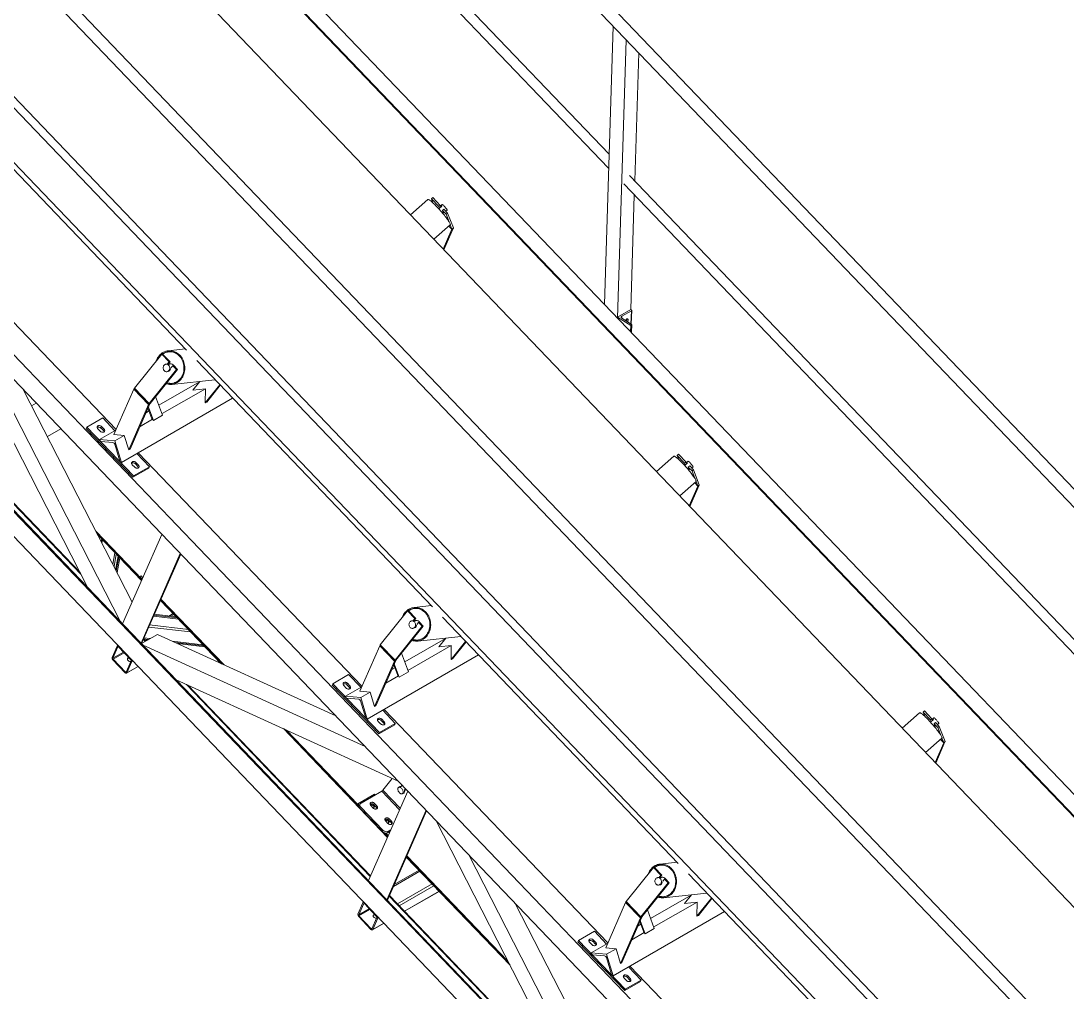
# Model space of a CAD drawing. Header units: millimetres. Extents: x 26816 to 90584, y 11074 to 56542.
# Drawn here: x 51727 to 54516, y 35477 to 38067 of the extents above; entities that cross this region are included whole.
import ezdxf

# ---------------------------------------------------------------- set-up
doc = ezdxf.new("R2010")
doc.units = ezdxf.units.MM
doc.layers.add('MAU_XANH', color=5, linetype='Continuous')

msp = doc.modelspace()

# ---------------------------------------------------------------- linework, layer by layer
at = {"layer": 'MAU_XANH', "linetype": 'Continuous', "lineweight": 0}
for p, q in [((50120.9, 40310.3), (67229.5, 22451.6)), ((48891.2, 40115.8), (54791.8, 33956.6)), ((49898.9, 40118.7), (68031.3, 21191.3)), ((49924.5, 40137.5), (68059.4, 21207.6)), ((48871.4, 40070.5), (54771.9, 33911.3)), ((49652, 39980.2), (67084.7, 21783.1)), ((49673, 39988.3), (67225.5, 21666.2)), ((49525.5, 39966.6), (66602.5, 22140.9)), ((48765.4, 39828.8), (54666, 33669.6)), ((48745.6, 39783.5), (53837.3, 34468.5)), ((48934.7, 39654.5), (54617.5, 33722.5)), ((54618.2, 33724), (48936.1, 39655.3)), ((57351.4, 33878.2), (52053.8, 39408)), ((52029.5, 39384.7), (57327.1, 33854.9)), ((53295, 37712), (52077.6, 38982.7)), ((52062, 38959.9), (53293.8, 37674.2)), ((52007.7, 38581.8), (57238.5, 33121.7)), ((52007.8, 38582.7), (57239.1, 33122.1)), ((52008.3, 38583.9), (57272.9, 33088.5)), ((52043.7, 38604.3), (57308.3, 33108.9)), ((53305.5, 38052.8), (53282.6, 37311)), ((53340.3, 38016.4), (53317.5, 37274.6)), ((53374, 37981.3), (53363.5, 37640.4)), ((51539.7, 37845.4), (52168.2, 37189.4)), ((53333.9, 37632.3), (54605, 36305.4)), ((54606.2, 36343.3), (53349.5, 37655.1)), ((51383.9, 37599.9), (51980.4, 36977.2)), ((52811.9, 37590.4), (52765.6, 37549.7)), ((52821.2, 37592.4), (52824.9, 37595.6)), ((52821.2, 37592.4), (52825.4, 37581.6)), ((52840.8, 37571.8), (52821.2, 37592.4)), ((52844.5, 37575.1), (52824.9, 37595.6)), ((52849.9, 37577.3), (52846.2, 37574)), ((53362.3, 37602.6), (53352.9, 37297.4)), ((52840.8, 37571.8), (52844.5, 37575.1)), ((52842.6, 37567.3), (52840.8, 37571.8)), ((52841.1, 37566), (52848.6, 37572.6)), ((52846.3, 37570.6), (52844.5, 37575.1)), ((52852.7, 37557.5), (52850.4, 37555.6)), ((52850.7, 37561.6), (52854.4, 37564.8)), ((52860.5, 37551.3), (52850.7, 37561.6)), ((52850.7, 37561.6), (52851.7, 37558.9)), ((52850.9, 37555), (52852.6, 37556.5)), ((52852.4, 37557), (52853.3, 37554.7)), ((52864.2, 37554.6), (52854.4, 37564.8)), ((52857.9, 37562.1), (52857.4, 37561.7)), ((52857.9, 37562.1), (52857.6, 37561.5)), ((52859.7, 37559.3), (52863.1, 37562.3)), ((52860.5, 37551.3), (52864.2, 37554.6)), ((52860.5, 37551.3), (52868.2, 37531.4)), ((52864.2, 37554.6), (52879.7, 37514.7)), ((52827.9, 37484.6), (52871.4, 37522.9)), ((52871.5, 37523), (52876, 37511.4)), ((52876, 37511.2), (52852.9, 37458.5)), ((52879.5, 37513.2), (52854.7, 37456.6)), ((52867.8, 37519.7), (52876, 37511.2)), ((52876, 37511.4), (52867.9, 37519.8)), ((52876, 37511.4), (52879.7, 37514.7)), ((52876, 37511.2), (52879.5, 37513.2)), ((51521.6, 37304.2), (51904.4, 36556.8)), ((53352.9, 37297.4), (53317.6, 37277)), ((53354.4, 37296.5), (53352.9, 37297.4)), ((53317.6, 37277), (53317.5, 37274.6)), ((53317.6, 37277), (53352.9, 37255.1)), ((53328.9, 37279.3), (53328.7, 37274.3)), ((53328.9, 37279.3), (53354.4, 37294)), ((53354.3, 37258.5), (53328.9, 37274.2)), ((53354.4, 37294), (53353.3, 37259.1)), ((53354.1, 37258.6), (53355.2, 37295.2)), ((53352.9, 37255.1), (53352.4, 37238.2)), ((53352.9, 37255.1), (53354.3, 37256)), ((53354.3, 37256), (53353.7, 37236.8)), ((53354.6, 37235.9), (53355.2, 37257.2)), ((51609.6, 37212.2), (51992.5, 36464.8)), ((52165.5, 37192.2), (52119.4, 37187.2)), ((52102.1, 37178.4), (52029.2, 37087.5)), ((52104.5, 37178.6), (52102.1, 37178.4)), ((52121.8, 37157.8), (52102.1, 37178.4)), ((52124.2, 37158.1), (52104.5, 37178.6)), ((52116.8, 37151.7), (52121.8, 37157.8)), ((52118.8, 37151.4), (52124.2, 37158.1)), ((52124.2, 37158.1), (52121.8, 37157.8)), ((52122.2, 37184.9), (52122.1, 37184.9)), ((52195.3, 37161), (52823.8, 36505)), ((52141.4, 37137.3), (52068.6, 37046.4)), ((52143.8, 37137.6), (52071, 37046.7)), ((52115.9, 37151.6), (52113.5, 37151.4)), ((52115.6, 37131.5), (52118, 37131.8)), ((52119, 37131.9), (52118.4, 37131.8)), ((52123.7, 37151.9), (52118.9, 37151.4)), ((52119.1, 37131.9), (52119, 37131.9)), ((52126.7, 37152.8), (52120.7, 37152.2)), ((52125.6, 37139.4), (52126.5, 37139.5)), ((52131.6, 37147.6), (52126.7, 37141.5)), ((52134, 37147.8), (52131.6, 37147.6)), ((52141.4, 37137.3), (52131.6, 37147.6)), ((52143.8, 37137.6), (52134, 37147.8)), ((52143.8, 37137.6), (52141.4, 37137.3)), ((51397.4, 37102.1), (51886.7, 36591.3)), ((51884.3, 36596.2), (51398.1, 37103.7)), ((52094.5, 37042), (52203, 37104.7)), ((52129, 37097.7), (52244.1, 37110.1)), ((52203.9, 37105.8), (52185.2, 37082.4)), ((51733.7, 37082.7), (52023.4, 36517.3)), ((52027.9, 37085.3), (51974.6, 36963.9)), ((52067.2, 37044.3), (52027.9, 37085.3)), ((52029.2, 37087.5), (52068.6, 37046.4)), ((52103, 37019.7), (52218.4, 37086.3)), ((52131.1, 37100.6), (52131.2, 37100.6)), ((52185.2, 37082.4), (52218.4, 37086.3)), ((52256.9, 37096.8), (52218, 37048.2)), ((52218.4, 37086.3), (52218, 37048.2)), ((52258.1, 37095.5), (52222, 37050.5)), ((51755.2, 37040.7), (51767.3, 37047.7)), ((51994.5, 36889.6), (52291.2, 37060.9)), ((52070.7, 37046.3), (52017.5, 36924.9)), ((52070.7, 37046.3), (52067.2, 37044.3)), ((52071, 37046.7), (52068.6, 37046.4)), ((52104.4, 37015.9), (52085.8, 37065.2)), ((52222, 37050.5), (52218, 37048.2)), ((52067.2, 37044.3), (52014, 36922.9)), ((52060.2, 37022.2), (52068.1, 37026.8)), ((52076, 37005.9), (52065.4, 37034.1)), ((52080, 37001.8), (52066.7, 37037)), ((51944.8, 37008.2), (51902.4, 36983.7)), ((51944.8, 37008.2), (51977.2, 36974.3)), ((52044.2, 36985.7), (52077.6, 37005)), ((52076, 37005.9), (52077.6, 37005)), ((52077.6, 37005), (52080, 37001.8)), ((52080, 37001.8), (52104.4, 37015.9)), ((51797.2, 36958.7), (51832.8, 36979.2)), ((51900.8, 36980.1), (51902.4, 36983.7)), ((52025.4, 36850), (51900.8, 36980.1)), ((51902.4, 36983.7), (52026.9, 36853.7)), ((51938.3, 36972.6), (51931.8, 36979.4)), ((51936.1, 36950.6), (51979.9, 36975.8)), ((51940.1, 36981.5), (51941.7, 36985.1)), ((51940.1, 36981.5), (51946.6, 36974.6)), ((51941.7, 36985.1), (51948.2, 36978.3)), ((51946.6, 36974.6), (51948.2, 36978.3)), ((51974.6, 36963.9), (52002.2, 36961.5)), ((51977.1, 36947), (51936.1, 36950.6)), ((51936.1, 36950.6), (51936.6, 36948.7)), ((51939.4, 36945.8), (51971.9, 36943)), ((51976.6, 36938.2), (51990.4, 36892.6)), ((51977.1, 36947), (52002.2, 36961.5)), ((51994.5, 36889.6), (51977.1, 36947)), ((52002.2, 36961.5), (52014, 36922.9)), ((52017.5, 36924.9), (52014, 36922.9)), ((52035.7, 36913.4), (52069.4, 36878.2)), ((52039.5, 36915.6), (52636.1, 36292.8)), ((53476.8, 36908), (53480.5, 36911.3)), ((53476.8, 36908), (53481, 36897.2)), ((53496.4, 36887.5), (53476.8, 36908)), ((53500.2, 36890.7), (53480.5, 36911.3)), ((51993.2, 36889.7), (51994.5, 36889.6)), ((52030.1, 36876.7), (52023.5, 36883.6)), ((52031.9, 36885.7), (52033.4, 36889.3)), ((52031.9, 36885.7), (52038.4, 36878.8)), ((52033.4, 36889.3), (52040, 36882.5)), ((52038.4, 36878.8), (52040, 36882.5)), ((53467.5, 36906.1), (53421.2, 36865.3)), ((53496.4, 36887.5), (53500.2, 36890.7)), ((53498.2, 36882.9), (53496.4, 36887.5)), ((53496.8, 36881.7), (53504.2, 36888.2)), ((53501.9, 36886.2), (53500.2, 36890.7)), ((53505.6, 36892.9), (53501.8, 36889.6)), ((53506.3, 36877.2), (53510, 36880.5)), ((53519.8, 36870.2), (53510, 36880.5)), ((52067.8, 36874.5), (52025.4, 36850)), ((52026.9, 36853.7), (52025.4, 36850)), ((52069.4, 36878.2), (52026.9, 36853.7)), ((52069.4, 36878.2), (52067.8, 36874.5)), ((53508.3, 36873.2), (53506.1, 36871.2)), ((53516.1, 36866.9), (53506.3, 36877.2)), ((53506.3, 36877.2), (53507.3, 36874.5)), ((53506.5, 36870.6), (53508.2, 36872.2)), ((53508, 36872.7), (53509, 36870.3)), ((53513.5, 36877.8), (53513, 36877.3)), ((53513.5, 36877.8), (53513.2, 36877.1)), ((53515.3, 36874.9), (53518.8, 36877.9)), ((53516.1, 36866.9), (53519.8, 36870.2)), ((53516.1, 36866.9), (53523.9, 36847)), ((53519.8, 36870.2), (53535.4, 36830.3)), ((53483.5, 36800.2), (53527, 36838.5)), ((53531.6, 36826.8), (53508.5, 36774.2)), ((53535.1, 36828.8), (53510.3, 36772.3)), ((53523.4, 36835.3), (53531.6, 36826.8)), ((53531.6, 36827), (53523.5, 36835.5)), ((53527.1, 36838.7), (53531.6, 36827)), ((53531.6, 36827), (53535.4, 36830.3)), ((53531.6, 36826.8), (53535.1, 36828.8)), ((51926.3, 36706.8), (52049.9, 36577.8)), ((51929.4, 36700.6), (52049, 36575.8)), ((51931.7, 36696.2), (52048.4, 36574.4)), ((51940.7, 36678.6), (51942, 36685.5)), ((51941, 36678), (51942.4, 36685.1)), ((51997.9, 36459.2), (52102.5, 36697.8)), ((51942.7, 36674.7), (51944.3, 36683)), ((51971.5, 36618.6), (51977.1, 36648.8)), ((51974.9, 36611.9), (51981, 36644.7)), ((51979.2, 36603.5), (51986, 36639.6)), ((51980.9, 36600.1), (51987.9, 36637.5)), ((51983.1, 36595.8), (51990.4, 36634.9)), ((52047.1, 36407.9), (52151.6, 36646.4)), ((52047.8, 36407.1), (52152.4, 36645.7)), ((52048.2, 36406.7), (52152.7, 36645.3)), ((52044, 36584.7), (52046.9, 36587.5)), ((52044, 36584.7), (52050.1, 36578.4)), ((52050, 36578), (52044, 36584.7)), ((52046.9, 36587.5), (52051.9, 36582.3)), ((52098.7, 36521.9), (52259.9, 36353.6)), ((52099.3, 36523.3), (52263.4, 36352)), ((52100.1, 36525.3), (52268.3, 36349.8)), ((52757.7, 36494), (52684.8, 36403.1)), ((52760.1, 36494.3), (52757.7, 36494)), ((52777.4, 36473.5), (52757.7, 36494)), ((52779.8, 36473.7), (52760.1, 36494.3)), ((52821.1, 36507.8), (52775, 36502.8)), ((52777.8, 36500.5), (52777.7, 36500.5)), ((52146.4, 36472.1), (52080.2, 36479.7)), ((52143.4, 36475.3), (52081.3, 36482.4)), ((52140.8, 36477.9), (52082.3, 36484.7)), ((52132.5, 36486.6), (52121.4, 36480.1)), ((52126.5, 36479.6), (52134.7, 36484.3)), ((52771.5, 36467.3), (52769.1, 36467)), ((52772.4, 36467.3), (52777.4, 36473.5)), ((52774.4, 36467), (52779.8, 36473.7)), ((52779.4, 36467.5), (52774.6, 36467)), ((52782.4, 36468.4), (52776.3, 36467.8)), ((52779.8, 36473.7), (52777.4, 36473.5)), ((52787.2, 36463.2), (52782.3, 36457.1)), ((52789.6, 36463.5), (52787.2, 36463.2)), ((52797, 36452.9), (52787.2, 36463.2)), ((52799.4, 36453.2), (52789.6, 36463.5)), ((52850.9, 36476.7), (53479.4, 35820.6)), ((52179.2, 36437.9), (52067.5, 36450.8)), ((52173.1, 36444.2), (52069.8, 36456.2)), ((52797, 36452.9), (52724.2, 36362)), ((52799.4, 36453.2), (52726.6, 36362.3)), ((52771.3, 36447.1), (52773.7, 36447.4)), ((52774.6, 36447.5), (52774.1, 36447.5)), ((52774.7, 36447.6), (52774.6, 36447.5)), ((52781.2, 36455), (52782.1, 36455.1)), ((52799.4, 36453.2), (52797, 36452.9)), ((52048.3, 36406.6), (52090.5, 36431)), ((52064.4, 36415.9), (52052.8, 36417.3)), ((52053.5, 36417.2), (52058.2, 36412.3)), ((52067.1, 36417.5), (52053.6, 36419.1)), ((52071.2, 36419.9), (52054.8, 36421.8)), ((52059.6, 36413.2), (52056, 36416.9)), ((52090.5, 36431), (52566.1, 36213.8)), ((52212, 36403.6), (52129.5, 36413.1)), ((52215.1, 36400.4), (52137.8, 36409.4)), ((52217.1, 36398.3), (52143.4, 36406.8)), ((52144.1, 36406.5), (52144.5, 36406.7)), ((52144.6, 36406.3), (52145.2, 36406.6)), ((52750.2, 36357.7), (52858.6, 36420.3)), ((52784.6, 36413.4), (52899.8, 36425.7)), ((52786.7, 36416.2), (52786.8, 36416.2)), ((52859.5, 36421.4), (52840.8, 36398)), ((52912.5, 36412.4), (52873.6, 36363.8)), ((52913.7, 36411.1), (52877.7, 36366.2)), ((51983, 36399.8), (51969.7, 36369.6)), ((51985, 36397.7), (51971.7, 36367.5)), ((51971.7, 36367.5), (52000, 36383.8)), ((51972.5, 36364.9), (52001.8, 36381.9)), ((51985.4, 36401.6), (51983.8, 36400.7)), ((51985, 36397.7), (51985.7, 36398.2)), ((52019.6, 36363.3), (51986.8, 36397.6)), ((52020.4, 36365.1), (51987.6, 36399.4)), ((52052.4, 36402.3), (52644.5, 36132)), ((52683.5, 36401), (52630.3, 36279.6)), ((52650.1, 36205.2), (52946.9, 36376.5)), ((52722.8, 36359.9), (52683.5, 36401)), ((52684.8, 36403.1), (52724.2, 36362)), ((52760, 36331.6), (52741.4, 36380.8)), ((52758.6, 36335.3), (52874, 36401.9)), ((52840.8, 36398), (52874, 36401.9)), ((52874, 36401.9), (52873.6, 36363.8)), ((51971.7, 36363.1), (52004.5, 36328.9)), ((51972.5, 36364.9), (52005.3, 36330.7)), ((52007.1, 36330.6), (52020.4, 36360.8)), ((52009.1, 36328.5), (52022.3, 36358.7)), ((52022.3, 36358.7), (52025, 36360.3)), ((52722.8, 36359.9), (52669.6, 36238.5)), ((52726.3, 36361.9), (52673.1, 36240.5)), ((52731.6, 36321.6), (52721, 36349.7)), ((52735.6, 36317.5), (52722.3, 36352.7)), ((52726.3, 36361.9), (52722.8, 36359.9)), ((52726.6, 36362.3), (52724.2, 36362)), ((52877.7, 36366.2), (52873.6, 36363.8)), ((52005.3, 36330.7), (52007.8, 36332.2)), ((52008.3, 36327.6), (52039.2, 36345.5)), ((52009.1, 36328.5), (52039, 36345.7)), ((52600.4, 36323.8), (52558, 36299.3)), ((52600.4, 36323.8), (52632.9, 36290)), ((52715.8, 36337.8), (52723.8, 36342.4)), ((52731.6, 36321.6), (52733.2, 36320.6)), ((52735.6, 36317.5), (52760, 36331.6)), ((52140.5, 36310.3), (52732.6, 36040)), ((52167.9, 36297.9), (52658.3, 35785.9)), ((52659, 35787.4), (52171.7, 36296.1)), ((52556.4, 36295.7), (52558, 36299.3)), ((52681, 36165.7), (52556.4, 36295.7)), ((52558, 36299.3), (52682.6, 36169.3)), ((52593.9, 36288.2), (52587.4, 36295)), ((52595.7, 36297.1), (52597.3, 36300.8)), ((52595.7, 36297.1), (52602.2, 36290.3)), ((52597.3, 36300.8), (52603.8, 36293.9)), ((52602.2, 36290.3), (52603.8, 36293.9)), ((52699.8, 36301.4), (52733.2, 36320.6)), ((52733.2, 36320.6), (52735.6, 36317.5)), ((52591.7, 36266.2), (52635.5, 36291.5)), ((52632.7, 36262.6), (52591.7, 36266.2)), ((52591.7, 36266.2), (52592.2, 36264.4)), ((52630.3, 36279.6), (52657.9, 36277.2)), ((52632.7, 36262.6), (52657.9, 36277.2)), ((52657.9, 36277.2), (52669.6, 36238.5)), ((52595, 36261.5), (52627.6, 36258.6)), ((52632.2, 36253.8), (52646, 36208.2)), ((52650.1, 36205.2), (52632.7, 36262.6)), ((52673.1, 36240.5), (52669.6, 36238.5)), ((52691.3, 36229), (52725, 36193.8)), ((52695.1, 36231.2), (53291.7, 35608.4)), ((54123.1, 36221.7), (54076.8, 36180.9)), ((54132.4, 36223.6), (54136.1, 36226.9)), ((54132.4, 36223.6), (54136.6, 36212.8)), ((54152.1, 36203.1), (54132.4, 36223.6)), ((54155.8, 36206.4), (54136.1, 36226.9)), ((52648.8, 36205.3), (52650.1, 36205.2)), ((52685.7, 36192.4), (52679.2, 36199.2)), ((52723.4, 36190.2), (52681, 36165.7)), ((52725, 36193.8), (52682.6, 36169.3)), ((52687.5, 36201.3), (52689.1, 36204.9)), ((52687.5, 36201.3), (52694, 36194.5)), ((52689.1, 36204.9), (52695.6, 36198.1)), ((52694, 36194.5), (52695.6, 36198.1)), ((52725, 36193.8), (52723.4, 36190.2)), ((54152.1, 36203.1), (54155.8, 36206.4)), ((54153.8, 36198.6), (54152.1, 36203.1)), ((54152.4, 36197.3), (54159.8, 36203.8)), ((54157.5, 36201.8), (54155.8, 36206.4)), ((54161.2, 36208.6), (54157.4, 36205.3)), ((54163.9, 36188.8), (54161.7, 36186.9)), ((54161.9, 36192.8), (54165.6, 36196.1)), ((54171.7, 36182.6), (54161.9, 36192.8)), ((54161.9, 36192.8), (54162.9, 36190.2)), ((54162.1, 36186.2), (54163.9, 36187.8)), ((54163.7, 36188.3), (54164.6, 36185.9)), ((54175.5, 36185.8), (54165.6, 36196.1)), ((54169.1, 36193.4), (54168.6, 36193)), ((54169.1, 36193.4), (54168.8, 36192.8)), ((54171, 36190.5), (54174.4, 36193.5)), ((54171.7, 36182.6), (54175.5, 36185.8)), ((54171.7, 36182.6), (54179.5, 36162.7)), ((54175.5, 36185.8), (54191, 36146)), ((52426.4, 36179.8), (52704, 35890)), ((52429.9, 36178.2), (52629.3, 35970)), ((52434.8, 36176), (52624.6, 35977.9)), ((52682.6, 36169.3), (52681, 36165.7)), ((54139.1, 36115.9), (54182.6, 36154.2)), ((54182.7, 36154.3), (54187.2, 36142.7)), ((54187.2, 36142.4), (54164.1, 36089.8)), ((54190.7, 36144.5), (54165.9, 36087.9)), ((54179, 36151), (54187.2, 36142.4)), ((54187.2, 36142.7), (54179.2, 36151.1)), ((54187.2, 36142.7), (54191, 36146)), ((54187.2, 36142.4), (54190.7, 36144.5)), ((52692, 36015.8), (52716.8, 36047.2)), ((52738.1, 35967.7), (52692, 36015.8)), ((52737.3, 36025.5), (52733.8, 36023.4)), ((52743.8, 36028.3), (52739.6, 36025.9)), ((52742.8, 36029.4), (52741.8, 36027.2)), ((52748.8, 36016.3), (52752.3, 36018.3)), ((52749.3, 36011.6), (52752.6, 36019.1)), ((52669.7, 36004.8), (52625.1, 35979.1)), ((52688.7, 36013.2), (52633.5, 35981.3)), ((52653.5, 35774.9), (52758.1, 36013.4)), ((52669.7, 36004.8), (52671.3, 36003.1)), ((52688.7, 36013.2), (52736.2, 35963.5)), ((52743.8, 36006.1), (52747.3, 36008.1)), ((52625.1, 35979.1), (52624.6, 35977.9)), ((52624.6, 35977.9), (52628.9, 35973.4)), ((52624.6, 35977), (52628.9, 35972.5)), ((52625.1, 35979.1), (52629.3, 35974.7)), ((52630.9, 35978.5), (52629.4, 35974.9)), ((52633, 35970.4), (52631.4, 35966.8)), ((52631.4, 35966.8), (52690.4, 35905.2)), ((52633, 35970.4), (52692, 35908.8)), ((52659.4, 35975), (52665.9, 35968.1)), ((52667.7, 35977.1), (52669.3, 35980.7)), ((52667.7, 35977.1), (52674.2, 35970.2)), ((52675.8, 35973.8), (52669.3, 35980.7)), ((52674.2, 35970.2), (52675.8, 35973.8)), ((52702.7, 35723.5), (52807.3, 35962.1)), ((52703.4, 35722.8), (52808, 35961.3)), ((52703.8, 35722.4), (52808.4, 35960.9)), ((52698.7, 35933.9), (52705.3, 35927.1)), ((52707, 35936), (52708.6, 35939.6)), ((52707, 35936), (52713.6, 35929.2)), ((52715.2, 35932.8), (52708.6, 35939.6)), ((52713.6, 35929.2), (52715.2, 35932.8)), ((52832.8, 35935.4), (53215.7, 35188)), ((52690.4, 35905.2), (52692, 35908.8)), ((52693.9, 35902.7), (52704.6, 35891.5)), ((52711.2, 35906.5), (52704.1, 35902.4)), ((52705.7, 35906), (52704.1, 35902.4)), ((52712.8, 35910.2), (52705.7, 35906)), ((52696.8, 35901.6), (52705.2, 35892.8)), ((52697.9, 35901.4), (52705.5, 35893.4)), ((52699.7, 35901.3), (52706, 35894.6)), ((52754.3, 35837.6), (53030.8, 35548.9)), ((52754.9, 35839), (53028.5, 35553.3)), ((52755.8, 35841), (53025.4, 35559.6)), ((52920.9, 35843.5), (53303.7, 35096.1)), ((53476.7, 35823.4), (53430.6, 35818.5)), ((52720, 35759.3), (52790.3, 35799.9)), ((52788.2, 35802.2), (52722, 35764)), ((53413.3, 35809.6), (53340.5, 35718.7)), ((53415.7, 35809.9), (53413.3, 35809.6)), ((53433, 35789.1), (53413.3, 35809.6)), ((53435.4, 35789.4), (53415.7, 35809.9)), ((53433.4, 35816.2), (53433.3, 35816.2)), ((53506.6, 35792.3), (54135, 35136.3)), ((52730.8, 35712.5), (52823.1, 35765.7)), ((53452.7, 35768.6), (53379.8, 35677.7)), ((53455.1, 35768.8), (53382.2, 35677.9)), ((53427.1, 35782.9), (53424.7, 35782.7)), ((53426.9, 35762.8), (53429.3, 35763)), ((53428.1, 35783), (53433, 35789.1)), ((53430.2, 35763.1), (53429.7, 35763.1)), ((53430, 35782.7), (53435.4, 35789.4)), ((53435, 35783.1), (53430.2, 35782.6)), ((53430.3, 35763.2), (53430.2, 35763.1)), ((53438, 35784.1), (53431.9, 35783.4)), ((53435.4, 35789.4), (53433, 35789.1)), ((53436.8, 35770.6), (53437.7, 35770.7)), ((53442.8, 35778.9), (53437.9, 35772.8)), ((53445.2, 35779.1), (53442.8, 35778.9)), ((53452.7, 35768.6), (53442.8, 35778.9)), ((53455.1, 35768.8), (53445.2, 35779.1)), ((53455.1, 35768.8), (53452.7, 35768.6)), ((53195.5, 35227.4), (52709.3, 35735)), ((52735.5, 35707.6), (52827.8, 35760.8)), ((52749.4, 35693.1), (52841.7, 35746.3)), ((52749.7, 35692.8), (52842, 35746)), ((53405.8, 35673.3), (53514.3, 35735.9)), ((53440.2, 35729), (53555.4, 35741.3)), ((53515.1, 35737), (53496.4, 35713.7)), ((52638.6, 35715.4), (52625.4, 35685.2)), ((52640.6, 35713.4), (52627.3, 35683.1)), ((52641, 35717.3), (52639.4, 35716.3)), ((52640.6, 35713.4), (52641.4, 35713.8)), ((52675.2, 35679), (52642.4, 35713.2)), ((52676, 35680.8), (52643.2, 35715)), ((52708.6, 35733.4), (53198, 35222.6)), ((53044.9, 35714), (53334.6, 35148.6)), ((53339.1, 35716.6), (53285.9, 35595.2)), ((53378.4, 35675.5), (53339.1, 35716.6)), ((53340.5, 35718.7), (53379.8, 35677.7)), ((53414.2, 35651), (53529.6, 35717.6)), ((53442.3, 35731.8), (53442.5, 35731.9)), ((53496.4, 35713.7), (53529.6, 35717.6)), ((53568.1, 35728), (53529.2, 35679.5)), ((53529.6, 35717.6), (53529.2, 35679.5)), ((53569.3, 35726.8), (53533.3, 35681.8)), ((52627.3, 35683.1), (52655.6, 35699.5)), ((52628.1, 35680.6), (52657.4, 35697.5)), ((52628.1, 35680.6), (52660.9, 35646.3)), ((53305.7, 35520.9), (53602.5, 35692.2)), ((53415.6, 35647.2), (53397, 35696.4)), ((53533.3, 35681.8), (53529.2, 35679.5)), ((52627.3, 35678.8), (52660.1, 35644.5)), ((52662.7, 35646.2), (52676, 35676.4)), ((52663.9, 35643.2), (52694.9, 35661.1)), ((52664.7, 35644.1), (52677.9, 35674.3)), ((52664.7, 35644.1), (52694.6, 35661.4)), ((52677.9, 35674.3), (52680.7, 35675.9)), ((53378.4, 35675.5), (53325.2, 35554.1)), ((53382, 35677.6), (53328.7, 35556.2)), ((53371.4, 35653.5), (53379.4, 35658.1)), ((53387.3, 35637.2), (53376.6, 35665.4)), ((53391.2, 35633.1), (53377.9, 35668.3)), ((53382, 35677.6), (53378.4, 35675.5)), ((53382.2, 35677.9), (53379.8, 35677.7)), ((52660.9, 35646.3), (52663.4, 35647.8)), ((53256, 35639.5), (53213.6, 35615)), ((53256, 35639.5), (53288.5, 35605.6)), ((53355.4, 35617), (53388.8, 35636.3)), ((53387.3, 35637.2), (53388.8, 35636.3)), ((53388.8, 35636.3), (53391.2, 35633.1)), ((53391.2, 35633.1), (53415.6, 35647.2)), ((53212, 35611.3), (53213.6, 35615)), ((53336.6, 35481.3), (53212, 35611.3)), ((53213.6, 35615), (53338.2, 35484.9)), ((53249.5, 35603.8), (53243, 35610.7)), ((53247.3, 35581.8), (53291.1, 35607.1)), ((53251.3, 35612.8), (53252.9, 35616.4)), ((53251.3, 35612.8), (53257.9, 35605.9)), ((53252.9, 35616.4), (53259.4, 35609.5)), ((53257.9, 35605.9), (53259.4, 35609.5)), ((53288.3, 35578.3), (53247.3, 35581.8)), ((53247.3, 35581.8), (53247.9, 35580)), ((53250.6, 35577.1), (53283.2, 35574.3)), ((53285.9, 35595.2), (53313.5, 35592.8)), ((53287.8, 35569.4), (53301.6, 35523.9)), ((53288.3, 35578.3), (53313.5, 35592.8)), ((53305.7, 35520.9), (53288.3, 35578.3)), ((53313.5, 35592.8), (53325.2, 35554.1)), ((53328.7, 35556.2), (53325.2, 35554.1)), ((53346.9, 35544.6), (53380.6, 35509.4)), ((53350.7, 35546.8), (53947.3, 34924.1)), ((53304.4, 35521), (53305.7, 35520.9)), ((53341.3, 35508), (53334.8, 35514.9)), ((53343.1, 35517), (53344.7, 35520.6)), ((53343.1, 35517), (53349.6, 35510.1)), ((53344.7, 35520.6), (53351.2, 35513.7)), ((53349.6, 35510.1), (53351.2, 35513.7)), ((53379, 35505.8), (53336.6, 35481.3)), ((53338.2, 35484.9), (53336.6, 35481.3)), ((53380.6, 35509.4), (53338.2, 35484.9)), ((53380.6, 35509.4), (53379, 35505.8))]:
    msp.add_line(p, q, dxfattribs=at)
at = {"layer": 'MAU_XANH', "linetype": 'Continuous', "lineweight": 0, "flags": 128}
for points in [[(52871.4, 37522.9), (52871.6, 37523.2), (52871.7, 37523.9), (52871.5, 37524.8), (52871.1, 37526), (52870.4, 37527.4), (52869.6, 37529.1), (52868.5, 37531), (52867.2, 37533), (52865.7, 37535.3), (52864, 37537.7), (52862.2, 37540.3), (52860.2, 37543), (52858, 37545.8), (52855.7, 37548.6), (52853.3, 37551.6), (52850.8, 37554.6), (52848.3, 37557.6), (52845.6, 37560.6), (52843, 37563.6), (52840.3, 37566.5), (52837.7, 37569.3), (52835.1, 37572), (52832.5, 37574.7), (52830, 37577.1), (52827.6, 37579.5), (52825.3, 37581.6), (52823.2, 37583.5), (52821.1, 37585.3), (52819.3, 37586.8), (52817.6, 37588), (52816.1, 37589.1), (52814.8, 37589.8), (52813.7, 37590.4), (52812.9, 37590.6), (52812.2, 37590.6), (52811.9, 37590.4)], [(52863.1, 37562.3), (52863.2, 37562.3), (52863.2, 37562.6), (52863, 37563.1), (52862.6, 37563.9), (52862, 37564.9), (52861.1, 37566.1), (52860.1, 37567.4), (52859, 37568.8), (52857.8, 37570.3), (52856.5, 37571.7), (52855.2, 37573), (52854, 37574.3), (52852.9, 37575.3), (52851.9, 37576.2), (52851.1, 37576.8), (52850.5, 37577.2), (52850, 37577.3), (52849.9, 37577.3)], [(52839.7, 37567.1), (52840.2, 37566.8), (52841.1, 37566)], [(52847.3, 37571.5), (52847, 37572), (52846.5, 37572.9), (52846.2, 37573.6), (52846.2, 37573.9), (52846.4, 37574), (52846.9, 37573.8), (52847.7, 37573.3), (52848.6, 37572.6)], [(52853.3, 37554.7), (52852.6, 37555.2), (52851.8, 37555.8)], [(53338.6, 37268.2), (53339.3, 37269.4), (53340.3, 37270.6), (53341.3, 37271.5), (53342.4, 37272.1), (53343.4, 37272.4), (53344.3, 37272.3), (53345.1, 37271.9), (53345.6, 37271.3), (53345.9, 37270.3), (53345.9, 37269.1), (53345.7, 37267.8), (53345.2, 37266.5), (53344.5, 37265.2), (53344.2, 37264.7)], [(52113.4, 37099.6), (52116.1, 37098.8), (52119.5, 37098), (52123, 37097.6), (52126.5, 37097.5), (52130, 37097.8), (52133.4, 37098.5), (52136.8, 37099.5), (52140, 37100.8), (52143.1, 37102.5), (52146.1, 37104.4), (52148.9, 37106.7), (52151.6, 37109.2), (52154, 37112), (52156.1, 37115.1), (52158.1, 37118.3), (52159.7, 37121.8), (52161.1, 37125.4), (52162.2, 37129.1), (52163, 37133), (52163.5, 37136.9), (52163.6, 37140.9), (52163.5, 37144.8), (52163.1, 37148.8), (52162.3, 37152.7), (52161.3, 37156.5), (52160, 37160.3), (52158.4, 37163.8), (52156.5, 37167.2), (52154.4, 37170.5), (52152, 37173.5), (52149.4, 37176.2), (52146.6, 37178.7), (52143.7, 37180.9), (52140.5, 37182.8), (52137.3, 37184.4), (52134, 37185.7), (52130.5, 37186.6), (52127.1, 37187.2), (52123.6, 37187.4), (52120.1, 37187.3), (52116.6, 37186.8), (52113.3, 37186), (52109.9, 37184.8), (52106.7, 37183.3), (52103.7, 37181.5), (52100.8, 37179.4), (52098.1, 37177), (52095.5, 37174.3), (52093.3, 37171.4), (52091.2, 37168.2), (52089.4, 37164.9), (52087.9, 37161.4), (52087.4, 37160.1)], [(52115, 37101.6), (52117.4, 37101), (52120.7, 37100.3), (52124.1, 37100), (52127.5, 37100.1), (52130.9, 37100.5), (52134.2, 37101.3), (52137.4, 37102.4), (52140.5, 37103.8), (52143.5, 37105.6), (52146.3, 37107.6), (52149, 37110), (52151.4, 37112.6), (52153.6, 37115.5), (52155.5, 37118.5), (52157.2, 37121.8), (52158.7, 37125.3), (52159.8, 37128.9), (52160.7, 37132.6), (52161.2, 37136.4), (52161.4, 37140.2), (52161.4, 37144.1), (52161, 37148), (52160.3, 37151.8), (52159.3, 37155.5), (52158, 37159.1), (52156.5, 37162.6), (52154.7, 37165.9), (52152.6, 37169), (52150.3, 37171.9), (52147.7, 37174.6), (52145, 37177), (52142.1, 37179.1), (52139.1, 37180.9), (52135.9, 37182.4), (52132.6, 37183.5), (52129.3, 37184.3), (52125.9, 37184.8), (52122.5, 37184.9), (52119.1, 37184.7), (52115.8, 37184.1), (52112.5, 37183.1), (52109.4, 37181.9), (52106.3, 37180.3), (52103.6, 37178.5)], [(52107.2, 37136.3), (52108.2, 37134.8), (52109.5, 37133.5), (52110.9, 37132.5), (52112.5, 37131.8), (52114.1, 37131.5), (52115.8, 37131.5), (52117.4, 37131.9), (52118.9, 37132.6), (52120.3, 37133.7), (52121.4, 37135), (52122.4, 37136.6), (52123, 37138.3), (52123.3, 37140.2), (52123.3, 37142.1), (52123, 37143.9), (52122.4, 37145.7), (52121.5, 37147.4), (52120.3, 37148.8), (52119, 37149.9), (52117.5, 37150.8), (52115.8, 37151.3), (52114.2, 37151.4), (52112.5, 37151.2), (52111, 37150.6), (52109.5, 37149.8), (52108.2, 37148.6), (52107.2, 37147.1), (52106.4, 37145.4), (52106, 37143.6), (52105.8, 37141.8), (52105.9, 37139.9), (52106.4, 37138), (52107.2, 37136.3)], [(52115.9, 37151.6), (52117.2, 37151.7), (52118.9, 37151.4)], [(51931.8, 36979.4), (51930.9, 36980.5), (51930.3, 36981.8), (51930, 36983), (51930, 36984.2), (51930.4, 36985.3), (51931.1, 36986.3), (51932.1, 36987), (51933.3, 36987.6), (51934.7, 36987.8), (51936.2, 36987.8), (51937.7, 36987.5), (51939.2, 36986.9), (51940.5, 36986.1), (51941.7, 36985.1)], [(51948.2, 36978.3), (51949.1, 36977.1), (51949.7, 36975.9), (51950, 36974.7), (51949.9, 36973.4), (51949.5, 36972.3), (51948.8, 36971.4), (51947.9, 36970.6), (51946.6, 36970.1), (51945.2, 36969.9), (51943.8, 36969.9), (51942.3, 36970.2), (51940.8, 36970.8), (51939.5, 36971.6), (51938.3, 36972.6)], [(52023.5, 36883.6), (52022.6, 36884.7), (52022, 36885.9), (52021.8, 36887.2), (52021.8, 36888.4), (52022.2, 36889.5), (52022.9, 36890.5), (52023.9, 36891.2), (52025.1, 36891.7), (52026.5, 36892), (52028, 36892), (52029.5, 36891.7), (52031, 36891.1), (52032.3, 36890.3), (52033.4, 36889.3)], [(52040, 36882.5), (52040.9, 36881.3), (52041.5, 36880.1), (52041.8, 36878.8), (52041.7, 36877.6), (52041.3, 36876.5), (52040.6, 36875.6), (52039.6, 36874.8), (52038.4, 36874.3), (52037, 36874), (52035.6, 36874.1), (52034, 36874.4), (52032.6, 36874.9), (52031.2, 36875.7), (52030.1, 36876.7)], [(53527, 36838.5), (53527.2, 36838.9), (53527.3, 36839.6), (53527.1, 36840.5), (53526.7, 36841.7), (53526.1, 36843.1), (53525.2, 36844.7), (53524.1, 36846.6), (53522.8, 36848.7), (53521.3, 36850.9), (53519.6, 36853.3), (53517.8, 36855.9), (53515.8, 36858.6), (53513.6, 36861.4), (53511.3, 36864.3), (53508.9, 36867.2), (53506.4, 36870.2), (53503.9, 36873.2), (53501.3, 36876.2), (53498.6, 36879.2), (53496, 36882.1), (53493.3, 36884.9), (53490.7, 36887.7), (53488.1, 36890.3), (53485.6, 36892.8), (53483.2, 36895.1), (53480.9, 36897.2), (53478.8, 36899.2), (53476.8, 36900.9), (53474.9, 36902.4), (53473.2, 36903.7), (53471.7, 36904.7), (53470.4, 36905.5), (53469.3, 36906), (53468.5, 36906.3), (53467.8, 36906.2), (53467.5, 36906.1)], [(53495.3, 36882.8), (53495.8, 36882.4), (53496.8, 36881.7)], [(53502.9, 36887.1), (53502.6, 36887.6), (53502.1, 36888.5), (53501.8, 36889.2), (53501.8, 36889.6), (53502, 36889.7), (53502.5, 36889.5), (53503.3, 36889), (53504.2, 36888.2)], [(53518.8, 36877.9), (53518.8, 36877.9), (53518.8, 36878.2), (53518.6, 36878.8), (53518.2, 36879.6), (53517.6, 36880.6), (53516.7, 36881.7), (53515.7, 36883.1), (53514.6, 36884.5), (53513.4, 36885.9), (53512.1, 36887.3), (53510.9, 36888.7), (53509.6, 36889.9), (53508.5, 36891), (53507.5, 36891.8), (53506.7, 36892.5), (53506.1, 36892.8), (53505.7, 36893), (53505.6, 36892.9)], [(53509, 36870.3), (53508.2, 36870.8), (53507.5, 36871.5)], [(52769, 36415.2), (52771.7, 36414.4), (52775.1, 36413.6), (52778.6, 36413.2), (52782.1, 36413.2), (52785.6, 36413.5), (52789, 36414.1), (52792.4, 36415.1), (52795.6, 36416.4), (52798.8, 36418.1), (52801.7, 36420.1), (52804.6, 36422.3), (52807.2, 36424.9), (52809.6, 36427.7), (52811.8, 36430.7), (52813.7, 36434), (52815.3, 36437.4), (52816.7, 36441), (52817.8, 36444.8), (52818.6, 36448.6), (52819.1, 36452.5), (52819.3, 36456.5), (52819.1, 36460.5), (52818.7, 36464.4), (52818, 36468.3), (52816.9, 36472.2), (52815.6, 36475.9), (52814, 36479.5), (52812.1, 36482.9), (52810, 36486.1), (52807.6, 36489.1), (52805, 36491.8), (52802.2, 36494.3), (52799.3, 36496.5), (52796.2, 36498.5), (52792.9, 36500), (52789.6, 36501.3), (52786.2, 36502.2), (52782.7, 36502.8), (52779.2, 36503), (52775.7, 36502.9), (52772.3, 36502.4), (52768.9, 36501.6), (52765.6, 36500.5), (52762.4, 36499), (52759.3, 36497.2), (52756.4, 36495), (52753.7, 36492.6), (52751.2, 36490), (52748.9, 36487), (52746.8, 36483.9), (52745, 36480.5), (52743.5, 36477), (52743, 36475.7)], [(52770.6, 36417.3), (52773, 36416.6), (52776.3, 36416), (52779.7, 36415.7), (52783.1, 36415.7), (52786.5, 36416.2), (52789.8, 36416.9), (52793, 36418), (52796.1, 36419.5), (52799.1, 36421.2), (52801.9, 36423.3), (52804.6, 36425.6), (52807, 36428.2), (52809.2, 36431.1), (52811.2, 36434.2), (52812.9, 36437.5), (52814.3, 36440.9), (52815.4, 36444.5), (52816.3, 36448.2), (52816.8, 36452), (52817.1, 36455.9), (52817, 36459.7), (52816.6, 36463.6), (52815.9, 36467.4), (52814.9, 36471.1), (52813.7, 36474.8), (52812.1, 36478.2), (52810.3, 36481.5), (52808.2, 36484.7), (52805.9, 36487.6), (52803.4, 36490.2), (52800.6, 36492.6), (52797.7, 36494.7), (52794.7, 36496.5), (52791.5, 36498), (52788.3, 36499.2), (52784.9, 36500), (52781.5, 36500.4), (52778.1, 36500.5), (52774.8, 36500.3), (52771.4, 36499.7), (52768.2, 36498.8), (52765, 36497.5), (52761.9, 36495.9), (52759.3, 36494.2)], [(52762.8, 36451.9), (52763.8, 36450.4), (52765.1, 36449.1), (52766.5, 36448.1), (52768.1, 36447.5), (52769.7, 36447.1), (52771.4, 36447.2), (52773, 36447.5), (52774.5, 36448.3), (52775.9, 36449.3), (52777.1, 36450.7), (52778, 36452.2), (52778.6, 36454), (52778.9, 36455.8), (52778.9, 36457.7), (52778.6, 36459.6), (52778, 36461.4), (52777.1, 36463), (52776, 36464.4), (52774.6, 36465.6), (52773.1, 36466.4), (52771.5, 36466.9), (52769.8, 36467.1), (52768.1, 36466.9), (52766.6, 36466.3), (52765.1, 36465.4), (52763.9, 36464.2), (52762.8, 36462.7), (52762.1, 36461.1), (52761.6, 36459.3), (52761.4, 36457.4), (52761.6, 36455.5), (52762, 36453.7), (52762.8, 36451.9)], [(52771.5, 36467.3), (52772.8, 36467.3), (52774.6, 36467)], [(51987.6, 36399.4), (51986.9, 36400), (51986.2, 36400.4), (51985.5, 36400.8), (51984.9, 36400.9), (51984.3, 36400.9), (51983.7, 36400.7), (51983.3, 36400.3), (51983, 36399.8)], [(51986.8, 36397.6), (51986.5, 36397.8), (51986.3, 36398), (51986, 36398.1), (51985.7, 36398.2), (51985.5, 36398.2), (51985.3, 36398.1), (51985.1, 36397.9), (51985, 36397.7)], [(52019.4, 36358.6), (52019.2, 36358.6), (52017.7, 36358.6), (52016.2, 36358.9), (52014.7, 36359.5), (52013.4, 36360.3), (52012.2, 36361.3), (52011.3, 36362.4), (52010.7, 36363.7), (52010.4, 36364.9), (52010.5, 36366.1), (52010.9, 36367.2), (52011.6, 36368.2), (52012.6, 36368.9), (52013.7, 36369.4)], [(52004.5, 36328.9), (52005.1, 36328.3), (52005.8, 36327.8), (52006.5, 36327.5), (52007.2, 36327.4), (52007.8, 36327.4), (52008.3, 36327.6), (52008.8, 36328), (52009.1, 36328.5)], [(52005.3, 36330.7), (52005.5, 36330.5), (52005.8, 36330.3), (52006.1, 36330.2), (52006.4, 36330.1), (52006.6, 36330.1), (52006.8, 36330.2), (52007, 36330.3), (52007.1, 36330.6)], [(52587.4, 36295), (52586.5, 36296.2), (52585.9, 36297.4), (52585.6, 36298.6), (52585.6, 36299.9), (52586, 36301), (52586.7, 36301.9), (52587.7, 36302.7), (52589, 36303.2), (52590.3, 36303.4), (52591.8, 36303.4), (52593.3, 36303.1), (52594.8, 36302.5), (52596.1, 36301.7), (52597.3, 36300.8)], [(52603.8, 36293.9), (52604.7, 36292.8), (52605.3, 36291.5), (52605.6, 36290.3), (52605.6, 36289.1), (52605.2, 36288), (52604.5, 36287), (52603.5, 36286.3), (52602.3, 36285.7), (52600.9, 36285.5), (52599.4, 36285.5), (52597.9, 36285.8), (52596.4, 36286.4), (52595.1, 36287.2), (52593.9, 36288.2)], [(54182.6, 36154.2), (54182.8, 36154.5), (54182.9, 36155.2), (54182.7, 36156.1), (54182.3, 36157.3), (54181.7, 36158.7), (54180.8, 36160.4), (54179.7, 36162.2), (54178.4, 36164.3), (54176.9, 36166.6), (54175.3, 36169), (54173.4, 36171.5), (54171.4, 36174.2), (54169.2, 36177), (54166.9, 36179.9), (54164.5, 36182.9), (54162.1, 36185.9), (54159.5, 36188.9), (54156.9, 36191.9), (54154.2, 36194.8), (54151.6, 36197.7), (54148.9, 36200.6), (54146.3, 36203.3), (54143.7, 36205.9), (54141.3, 36208.4), (54138.9, 36210.7), (54136.6, 36212.9), (54134.4, 36214.8), (54132.4, 36216.5), (54130.5, 36218.1), (54128.8, 36219.3), (54127.3, 36220.4), (54126, 36221.1), (54125, 36221.6), (54124.1, 36221.9), (54123.5, 36221.9), (54123.1, 36221.7)], [(52679.2, 36199.2), (52678.3, 36200.4), (52677.7, 36201.6), (52677.4, 36202.8), (52677.4, 36204), (52677.8, 36205.2), (52678.5, 36206.1), (52679.5, 36206.9), (52680.7, 36207.4), (52682.1, 36207.6), (52683.6, 36207.6), (52685.1, 36207.3), (52686.6, 36206.7), (52687.9, 36205.9), (52689.1, 36204.9)], [(52695.6, 36198.1), (52696.5, 36197), (52697.1, 36195.7), (52697.4, 36194.5), (52697.3, 36193.3), (52696.9, 36192.2), (52696.2, 36191.2), (52695.3, 36190.4), (52694, 36189.9), (52692.7, 36189.7), (52691.2, 36189.7), (52689.7, 36190), (52688.2, 36190.6), (52686.9, 36191.4), (52685.7, 36192.4)], [(54151, 36198.4), (54151.4, 36198.1), (54152.4, 36197.3)], [(54158.6, 36202.7), (54158.2, 36203.3), (54157.7, 36204.2), (54157.4, 36204.8), (54157.4, 36205.2), (54157.7, 36205.3), (54158.2, 36205.1), (54158.9, 36204.6), (54159.8, 36203.8)], [(54174.4, 36193.5), (54174.4, 36193.5), (54174.4, 36193.8), (54174.3, 36194.4), (54173.8, 36195.2), (54173.2, 36196.2), (54172.4, 36197.4), (54171.4, 36198.7), (54170.2, 36200.1), (54169, 36201.5), (54167.7, 36203), (54166.5, 36204.3), (54165.3, 36205.5), (54164.1, 36206.6), (54163.1, 36207.5), (54162.3, 36208.1), (54161.7, 36208.5), (54161.3, 36208.6), (54161.2, 36208.6)], [(54164.6, 36185.9), (54163.8, 36186.5), (54163.1, 36187.1)], [(52736.1, 36008.7), (52737.4, 36007.5), (52738.8, 36006.6), (52740.1, 36006), (52741.4, 36005.7), (52742.6, 36005.7), (52743.7, 36006), (52744.5, 36006.7), (52745.2, 36007.6), (52745.7, 36008.8), (52745.9, 36010.3), (52745.8, 36011.8), (52745.5, 36013.5), (52744.9, 36015.3), (52744.1, 36017), (52743.2, 36018.6), (52742.1, 36020.1), (52740.8, 36021.4), (52739.5, 36022.5), (52738.1, 36023.3), (52736.8, 36023.7), (52735.6, 36023.9), (52734.4, 36023.7), (52733.5, 36023.2), (52732.7, 36022.4), (52732.1, 36021.3), (52731.8, 36020), (52731.7, 36018.5), (52731.9, 36016.8), (52732.3, 36015.1), (52733, 36013.4), (52733.9, 36011.7), (52734.9, 36010.1), (52736.1, 36008.7)], [(52737.3, 36025.5), (52738.4, 36025.8), (52739.6, 36025.9)], [(52748.8, 36016.3), (52749.2, 36014.5), (52749.4, 36012.8), (52749.3, 36011.3), (52748.9, 36009.9), (52748.2, 36008.9), (52747.3, 36008.1), (52747.3, 36008.1)], [(52624.6, 35977.9), (52624.5, 35977.5), (52624.5, 35977.3), (52624.5, 35977.1), (52624.6, 35977)], [(52633.5, 35981.3), (52632.3, 35980.4), (52631.3, 35979.2), (52630.7, 35977.9), (52630.5, 35976.4), (52630.6, 35974.9), (52631.1, 35973.3), (52631.9, 35971.8), (52633, 35970.4)], [(52669.3, 35980.7), (52668.1, 35981.7), (52666.8, 35982.5), (52665.3, 35983.1), (52663.8, 35983.4), (52662.3, 35983.4), (52661, 35983.1), (52659.7, 35982.6), (52658.8, 35981.9), (52658, 35980.9), (52657.7, 35979.8), (52657.6, 35978.6), (52657.9, 35977.3), (52658.5, 35976.1), (52659.4, 35975)], [(52657.6, 35978.6), (52658.2, 35979), (52659.4, 35979.5), (52660.8, 35979.8), (52662.2, 35979.7), (52663.8, 35979.4), (52665.2, 35978.9), (52666.5, 35978.1), (52667.7, 35977.1), (52668.6, 35975.9), (52669.2, 35974.7), (52669.5, 35973.5), (52669.4, 35972.2), (52669, 35971.1), (52668.3, 35970.2), (52667.3, 35969.4), (52666.1, 35968.9), (52665.4, 35968.7)], [(52658.2, 35976.5), (52659.4, 35976.7), (52660.9, 35976.7), (52662.4, 35976.4), (52663.9, 35975.8), (52665.2, 35975), (52666.4, 35974), (52667.3, 35972.9), (52667.9, 35971.7), (52668.1, 35970.4), (52668.2, 35970)], [(52665.9, 35968.1), (52667.1, 35967.1), (52668.4, 35966.3), (52669.9, 35965.8), (52671.4, 35965.5), (52672.9, 35965.4), (52674.3, 35965.7), (52675.5, 35966.2), (52676.5, 35967), (52677.2, 35967.9), (52677.6, 35969), (52677.6, 35970.2), (52677.3, 35971.5), (52676.7, 35972.7), (52675.8, 35973.8)], [(52708.6, 35939.6), (52707.5, 35940.6), (52706.1, 35941.4), (52704.7, 35942), (52703.2, 35942.3), (52701.7, 35942.3), (52700.3, 35942.1), (52699.1, 35941.6), (52698.1, 35940.8), (52697.4, 35939.8), (52697, 35938.7), (52696.9, 35937.5), (52697.2, 35936.3), (52697.8, 35935.1), (52698.7, 35933.9)], [(52696.9, 35937.6), (52697.5, 35937.9), (52698.7, 35938.5), (52700.1, 35938.7), (52701.6, 35938.7), (52703.1, 35938.4), (52704.5, 35937.8), (52705.9, 35937), (52707, 35936), (52707.9, 35934.9), (52708.5, 35933.6), (52708.8, 35932.4), (52708.8, 35931.2), (52708.4, 35930.1), (52707.7, 35929.1), (52706.7, 35928.4), (52705.5, 35927.8), (52704.7, 35927.7)], [(52697.6, 35935.5), (52698.8, 35935.7), (52700.3, 35935.7), (52701.8, 35935.3), (52703.2, 35934.8), (52704.6, 35934), (52705.7, 35933), (52706.6, 35931.8), (52707.2, 35930.6), (52707.5, 35929.4), (52707.5, 35929)], [(52705.3, 35927.1), (52706.4, 35926.1), (52707.8, 35925.3), (52709.2, 35924.7), (52710.7, 35924.4), (52712.2, 35924.4), (52713.6, 35924.6), (52714.8, 35925.1), (52715.8, 35925.9), (52716.5, 35926.9), (52716.9, 35928), (52717, 35929.2), (52716.7, 35930.4), (52716.1, 35931.6), (52715.2, 35932.8)], [(53424.6, 35730.9), (53427.3, 35730), (53430.8, 35729.3), (53434.2, 35728.9), (53437.7, 35728.8), (53441.2, 35729.1), (53444.6, 35729.8), (53448, 35730.8), (53451.2, 35732.1), (53454.4, 35733.7), (53457.4, 35735.7), (53460.2, 35738), (53462.8, 35740.5), (53465.2, 35743.3), (53467.4, 35746.4), (53469.3, 35749.6), (53471, 35753.1), (53472.3, 35756.7), (53473.4, 35760.4), (53474.2, 35764.3), (53474.7, 35768.2), (53474.9, 35772.1), (53474.8, 35776.1), (53474.3, 35780.1), (53473.6, 35784), (53472.5, 35787.8), (53471.2, 35791.5), (53469.6, 35795.1), (53467.7, 35798.5), (53465.6, 35801.7), (53463.2, 35804.7), (53460.6, 35807.5), (53457.9, 35810), (53454.9, 35812.2), (53451.8, 35814.1), (53448.5, 35815.7), (53445.2, 35816.9), (53441.8, 35817.9), (53438.3, 35818.5), (53434.8, 35818.7), (53431.3, 35818.6), (53427.9, 35818.1), (53424.5, 35817.3), (53421.2, 35816.1), (53418, 35814.6), (53414.9, 35812.8), (53412, 35810.7), (53409.3, 35808.3), (53406.8, 35805.6), (53404.5, 35802.7), (53402.4, 35799.5), (53400.6, 35796.2), (53399.1, 35792.6), (53398.7, 35791.4)], [(53426.3, 35732.9), (53428.6, 35732.2), (53432, 35731.6), (53435.4, 35731.3), (53438.7, 35731.4), (53442.1, 35731.8), (53445.4, 35732.6), (53448.6, 35733.7), (53451.8, 35735.1), (53454.7, 35736.8), (53457.6, 35738.9), (53460.2, 35741.3), (53462.6, 35743.9), (53464.8, 35746.7), (53466.8, 35749.8), (53468.5, 35753.1), (53469.9, 35756.6), (53471.1, 35760.2), (53471.9, 35763.9), (53472.4, 35767.7), (53472.7, 35771.5), (53472.6, 35775.4), (53472.2, 35779.2), (53471.5, 35783), (53470.6, 35786.8), (53469.3, 35790.4), (53467.7, 35793.9), (53465.9, 35797.2), (53463.8, 35800.3), (53461.5, 35803.2), (53459, 35805.9), (53456.2, 35808.3), (53453.4, 35810.4), (53450.3, 35812.2), (53447.1, 35813.6), (53443.9, 35814.8), (53440.5, 35815.6), (53437.2, 35816.1), (53433.8, 35816.2), (53430.4, 35815.9), (53427, 35815.4), (53423.8, 35814.4), (53420.6, 35813.2), (53417.5, 35811.6), (53414.9, 35809.8)], [(53418.4, 35767.6), (53419.4, 35766.1), (53420.7, 35764.8), (53422.1, 35763.8), (53423.7, 35763.1), (53425.4, 35762.8), (53427, 35762.8), (53428.6, 35763.2), (53430.2, 35763.9), (53431.5, 35765), (53432.7, 35766.3), (53433.6, 35767.9), (53434.2, 35769.6), (53434.5, 35771.5), (53434.5, 35773.3), (53434.2, 35775.2), (53433.6, 35777), (53432.7, 35778.6), (53431.6, 35780.1), (53430.2, 35781.2), (53428.7, 35782), (53427.1, 35782.6), (53425.4, 35782.7), (53423.8, 35782.5), (53422.2, 35781.9), (53420.7, 35781), (53419.5, 35779.8), (53418.4, 35778.4), (53417.7, 35776.7), (53417.2, 35774.9), (53417, 35773), (53417.2, 35771.1), (53417.6, 35769.3), (53418.4, 35767.6)], [(53427.1, 35782.9), (53428.5, 35782.9), (53430.2, 35782.6)], [(53437.7, 35784.1), (53437.7, 35784.1), (53437.4, 35784)], [(52643.2, 35715), (52642.5, 35715.6), (52641.9, 35716.1), (52641.2, 35716.4), (52640.5, 35716.5), (52639.9, 35716.5), (52639.4, 35716.3), (52638.9, 35715.9), (52638.6, 35715.4)], [(52642.4, 35713.2), (52642.1, 35713.4), (52641.9, 35713.6), (52641.6, 35713.7), (52641.3, 35713.8), (52641.1, 35713.8), (52640.9, 35713.7), (52640.7, 35713.6), (52640.6, 35713.4)], [(52675, 35674.3), (52674.8, 35674.2), (52673.3, 35674.3), (52671.8, 35674.6), (52670.3, 35675.1), (52669, 35675.9), (52667.8, 35676.9), (52666.9, 35678.1), (52666.3, 35679.3), (52666.1, 35680.5), (52666.1, 35681.8), (52666.5, 35682.9), (52667.2, 35683.8), (52668.2, 35684.6), (52669.4, 35685.1)], [(52660.1, 35644.5), (52660.8, 35643.9), (52661.5, 35643.5), (52662.1, 35643.1), (52662.8, 35643), (52663.4, 35643), (52663.9, 35643.2), (52664.4, 35643.6), (52664.7, 35644.1)], [(52660.9, 35646.3), (52661.2, 35646.1), (52661.4, 35645.9), (52661.7, 35645.8), (52662, 35645.7), (52662.2, 35645.7), (52662.4, 35645.8), (52662.6, 35646), (52662.7, 35646.2)], [(53243, 35610.7), (53242.1, 35611.8), (53241.5, 35613), (53241.2, 35614.3), (53241.3, 35615.5), (53241.7, 35616.6), (53242.4, 35617.6), (53243.4, 35618.3), (53244.6, 35618.8), (53246, 35619.1), (53247.4, 35619.1), (53248.9, 35618.8), (53250.4, 35618.2), (53251.7, 35617.4), (53252.9, 35616.4)], [(53259.4, 35609.5), (53260.3, 35608.4), (53260.9, 35607.2), (53261.2, 35605.9), (53261.2, 35604.7), (53260.8, 35603.6), (53260.1, 35602.7), (53259.1, 35601.9), (53257.9, 35601.4), (53256.5, 35601.1), (53255, 35601.2), (53253.5, 35601.5), (53252, 35602), (53250.7, 35602.8), (53249.5, 35603.8)], [(53334.8, 35514.9), (53333.9, 35516), (53333.3, 35517.2), (53333, 35518.5), (53333.1, 35519.7), (53333.4, 35520.8), (53334.2, 35521.8), (53335.1, 35522.5), (53336.4, 35523), (53337.7, 35523.3), (53339.2, 35523.2), (53340.7, 35522.9), (53342.2, 35522.4), (53343.5, 35521.6), (53344.7, 35520.6)], [(53351.2, 35513.7), (53352.1, 35512.6), (53352.7, 35511.4), (53353, 35510.1), (53353, 35508.9), (53352.6, 35507.8), (53351.9, 35506.8), (53350.9, 35506.1), (53349.7, 35505.6), (53348.3, 35505.3), (53346.8, 35505.3), (53345.3, 35505.7), (53343.8, 35506.2), (53342.5, 35507), (53341.3, 35508)]]:
    msp.add_lwpolyline(points, dxfattribs=at)
at = {"layer": 'MAU_XANH', "linetype": 'Continuous', "lineweight": 0}
for centre, radius, start, end in [((52838.5, 37546.7), 14.9, 26.7246, 36.6324), ((52847.8, 37554.4), 12.7, 23.9998, 37.2699), ((52875.7, 37511.3), 0.351, 330.4769, 12.19), ((52877.7, 37514.2), 2.11, 330.4769, 12.19), ((53329.9, 37276.7), 2.74, 112.4128, 247.5287), ((53334.1, 37272), 8.31, 322.472, 0.6676), ((53333.6, 37272.2), 8.82, 323.6006, 359.3826), ((53353.8, 37295.2), 1.37, 292.4128, 67.5287), ((53353.8, 37257.2), 1.37, 292.4128, 67.5287), ((52127, 37146.9), 39.4, 134.8681, 147.7076), ((52125.8, 37151.4), 33.7, 96.3933, 127.9157), ((52116.8, 37140.5), 8.8, 277.9081, 352.7788), ((52121.5, 37144.5), 7.73, 73.3292, 108.1789), ((52126.3, 37144.1), 8.69, 24.1335, 103.2192), ((52127.6, 37133.7), 33.3, 249.155, 275.9637), ((52036.9, 37081), 10, 140.2522, 154.7733), ((52076.3, 37040), 10, 140.2522, 154.7733), ((52072.2, 37045.6), 1.67, 140.2522, 154.7733), ((51934.1, 36976.2), 7.95, 41.2379, 121.2003), ((51942.5, 36970.4), 5.94, 6.17, 46.0471), ((51940.5, 36949.6), 3.95, 193.201, 254.3412), ((51970.2, 36936.6), 6.59, 13.201, 74.3412), ((51994.2, 36893.5), 3.95, 193.201, 254.3412), ((52025.9, 36880.4), 7.95, 41.2301, 121.2776), ((52034.3, 36874.6), 5.94, 6.1061, 46.0511), ((53494.1, 36862.3), 14.9, 26.7246, 36.6324), ((53503.4, 36870.1), 12.7, 23.9998, 37.2699), ((53531.3, 36827), 0.351, 330.4769, 12.19), ((53533.3, 36829.9), 2.11, 330.4769, 12.19), ((52782.6, 36462.5), 39.4, 134.8681, 147.7076), ((52781.4, 36467.1), 33.7, 96.3933, 127.9157), ((52777.1, 36460.1), 7.73, 73.3292, 108.1789), ((52781.9, 36459.7), 8.69, 24.1335, 103.2192), ((52772.4, 36456.1), 8.8, 277.9081, 352.7788), ((52783.2, 36449.3), 33.3, 249.155, 275.9637), ((52692.6, 36396.7), 10, 140.2522, 154.7733), ((51976.2, 36368), 6.67, 166.5829, 227.1557), ((51974.3, 36366.9), 2.67, 166.5829, 227.1557), ((52014.7, 36362.2), 5.71, 85.5359, 138.4679), ((52017.8, 36361.4), 2.67, 346.5829, 47.1557), ((52015.8, 36360.3), 6.67, 346.5829, 47.1557), ((52731.9, 36355.6), 10, 140.2522, 154.7733), ((52727.9, 36361.2), 1.67, 140.2522, 154.7733), ((52589.7, 36291.9), 7.95, 41.2356, 121.2228), ((52598.1, 36286), 5.94, 6.048, 46.0548), ((52596.1, 36265.3), 3.95, 193.201, 254.3412), ((52625.8, 36252.3), 6.59, 13.201, 74.3412), ((52649.9, 36209.1), 3.95, 193.201, 254.3412), ((52681.5, 36196.1), 7.95, 41.2379, 121.2003), ((52689.9, 36190.2), 5.94, 6.0751, 46.0531), ((54149.7, 36178), 14.9, 26.7246, 36.6324), ((54159, 36185.7), 12.7, 23.9998, 37.2699), ((54186.9, 36142.6), 0.351, 330.4769, 12.19), ((54188.9, 36145.5), 2.11, 330.4769, 12.19), ((52636.4, 35972.4), 7.46, 160.356, 228.5543), ((52661.7, 35971.8), 7.95, 41.2379, 121.2003), ((52670.1, 35965.9), 5.94, 6.0751, 46.0531), ((52701.1, 35930.8), 7.95, 41.2379, 121.2003), ((52699.1, 35913.1), 11.8, 222.4205, 294.6677), ((52700.7, 35916.8), 11.8, 222.4205, 294.6677), ((52709.5, 35924.9), 5.94, 6.0751, 46.0531), ((53438.3, 35778.2), 39.4, 134.8681, 147.7076), ((53437, 35782.7), 33.7, 96.3933, 127.9157), ((53428.1, 35771.7), 8.8, 277.9081, 352.7788), ((53432.8, 35775.7), 7.73, 73.3292, 108.1789), ((53437.5, 35775.4), 8.69, 24.1335, 103.2192), ((53348.2, 35712.3), 10, 140.2522, 154.7733), ((53438.9, 35765), 33.3, 249.155, 275.9637), ((52631.9, 35683.6), 6.67, 166.5829, 227.1557), ((52629.9, 35682.5), 2.67, 166.5829, 227.1557), ((52670.4, 35677.9), 5.71, 85.5244, 138.6786), ((52671.4, 35675.9), 6.67, 346.5829, 47.1557), ((52673.4, 35677), 2.67, 346.5829, 47.1557), ((53387.5, 35671.3), 10, 140.2522, 154.7733), ((53383.5, 35676.9), 1.67, 140.2522, 154.7733), ((53245.3, 35607.5), 7.95, 41.236, 121.2193), ((53253.7, 35601.6), 5.94, 6.0522, 46.0545), ((53251.7, 35580.9), 3.95, 193.201, 254.3412), ((53281.4, 35567.9), 6.59, 13.201, 74.3412), ((53305.5, 35524.8), 3.95, 193.201, 254.3412), ((53337.1, 35511.7), 7.93, 41.1681, 121.8906), ((53345.5, 35505.8), 5.94, 6.0639, 46.0538)]:
    msp.add_arc(centre, radius, start, end, dxfattribs=at)
msp.add_open_spline([(52692, 36015.8), (52691.8, 36015.6), (52691.5, 36015.1), (52690.6, 36014.4), (52689.7, 36013.6), (52689, 36013.3), (52688.7, 36013.2)], degree=3, dxfattribs=at)

doc.saveas('drawing.dxf')
